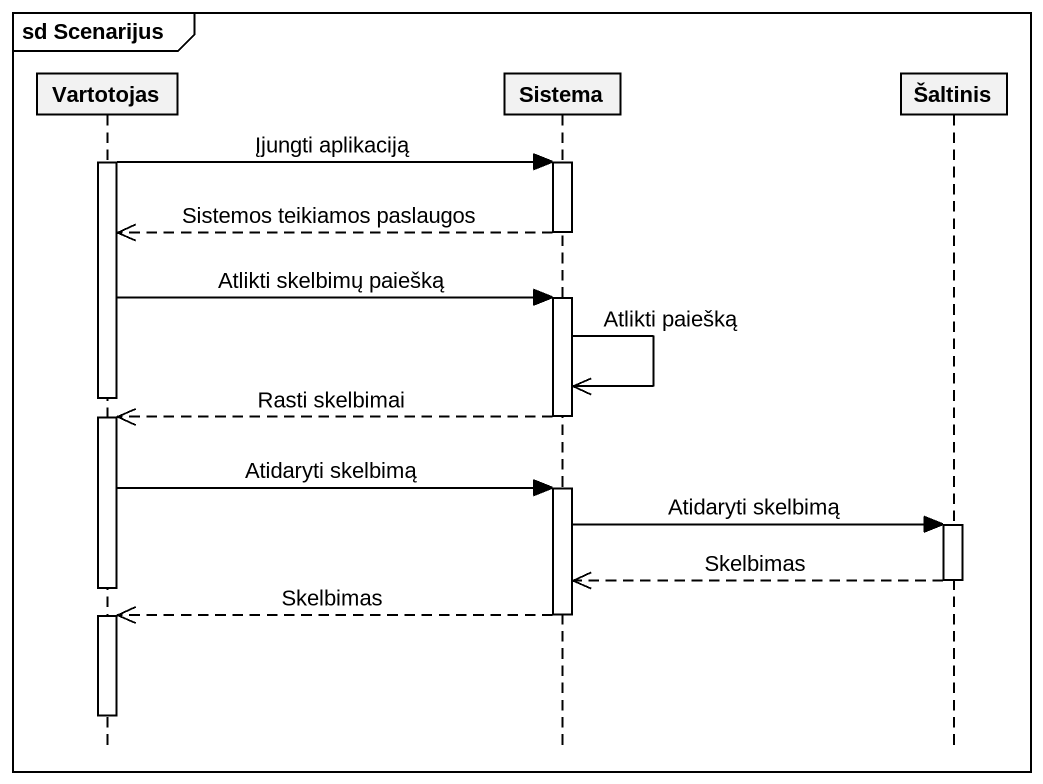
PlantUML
@startuml
mainframe sd Scenarijus
hide footbox
participant Vartotojas
participant Sistema
participant Šaltinis

activate Vartotojas
Vartotojas -> Sistema : Įjungti aplikaciją
activate Sistema
Sistema -->> Vartotojas : Sistemos teikiamos paslaugos
deactivate Sistema
Vartotojas -> Sistema : Atlikti skelbimų paiešką
activate Sistema
Sistema ->> Sistema : Atlikti paiešką
deactivate Vartotojas
Sistema -->> Vartotojas : Rasti skelbimai
deactivate Sistema
activate Vartotojas
Vartotojas -> Sistema : Atidaryti skelbimą
activate Sistema
Sistema -> Šaltinis : Atidaryti skelbimą
activate Šaltinis
Šaltinis -->> Sistema : Skelbimas
deactivate Šaltinis
deactivate Vartotojas
Sistema -->> Vartotojas : Skelbimas
deactivate Sistema
activate Vartotojas
deactivate Vartotojas
@enduml
